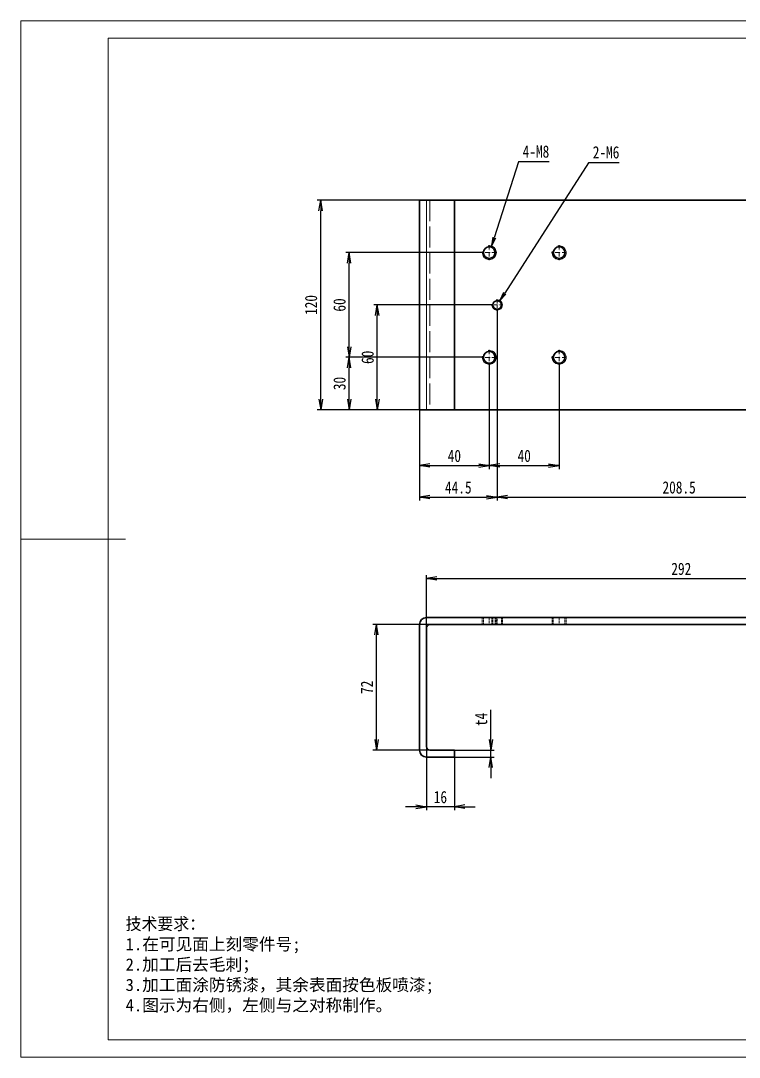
# Model space of a CAD drawing. Header units: millimetres. Extents: x -15766 to 80009, y -9701 to 15159.
# Drawn here: x -9713 to -9301, y 13254 to 13848 of the extents above; entities that cross this region are included whole.
import ezdxf

# ---------------------------------------------------------------- set-up
doc = ezdxf.new("R2010")
doc.units = ezdxf.units.MM
for name, pattern in [('CENTER-HOKUTO_1', [16, 13, -1, 1, -1]), ('DASHDOT', [18.5, 12, -3, 0.5, -3]), ('DASHED', [15, 12, -3]), ('HIDDEN-HOKUTO_1', [2, 1, -1])]:
    doc.linetypes.add(name, pattern=pattern)
doc.layers.get('DEFPOINTS').update_dxf_attribs({"lineweight": 18})
for name, color, linetype, lineweight in [('AM_7', 2, 'CENTER-HOKUTO_1', 18), ('AM_HID', 1, 'HIDDEN-HOKUTO_1', 18), ('AM_VIS', 7, 'Continuous', 18), ('CDRAFT0', 7, 'Continuous', 18), ('DIM', 253, 'Continuous', 20), ('title_frame', 7, 'Continuous', 18), ('word_dim', 9, 'Continuous', 18), ('粗实线层_1', 7, 'Continuous', 15)]:
    doc.layers.add(name, color=color, linetype=linetype, lineweight=lineweight)
doc.styles.add('DIM', font='', dxfattribs={"width": 0.8})
doc.styles.get('DIM').set_extended_font_data('NSimSun')
doc.dimstyles.new('1-2', dxfattribs={"dimscale": 2, "dimtxt": 3.5, "dimasz": 3, "dimexe": 1, "dimexo": 0, "dimgap": 1, "dimtad": 1, "dimdsep": 46, "dimtxsty": 'DIM', "dimblk": 'OPEN', "dimcen": 0, "dimdle": 6, "dimclrd": 256, "dimclre": 256, "dimclrt": 3, "dimazin": 2, "dimtfac": 0.707107, "dimtmove": 0, "dimatfit": 3, "dimfxl": 0, "dimfrac": 2, "dimtolj": 1, "dimarcsym": 0})
doc.dimstyles.new('1-2$3', dxfattribs={"dimscale": 2, "dimtxt": 3.5, "dimasz": 2.5, "dimexe": 1, "dimexo": 0.625, "dimgap": 1.2, "dimtad": 1, "dimtih": 1, "dimtoh": 1, "dimdsep": 46, "dimtxsty": 'DIM', "dimblk": 'OPEN', "dimcen": 0, "dimdle": 5, "dimclrd": 256, "dimclre": 256, "dimclrt": 3, "dimazin": 2, "dimtfac": 0.5, "dimtofl": 0, "dimtmove": 0, "dimatfit": 3, "dimfxl": 0, "dimtolj": 1, "dimarcsym": 0})

# ---------------------------------------------------------------- blocks, each defined once
blk = doc.blocks.new('*X589')
at = {"layer": 'CDRAFT0'}
for p, q in [((420, 297), (0, 297)), ((0, 297), (0, 0)), ((0, 0), (420, 0))]:
    blk.add_line(p, q, dxfattribs=at)
at = {"layer": '粗实线层_1'}
for p, q in [((415, 292), (25, 292)), ((25, 292), (25, 5)), ((0, 148.5), (30, 148.5)), ((25, 5), (415, 5))]:
    blk.add_line(p, q, dxfattribs=at)
blk = doc.blocks.new('_OPEN')
at = {"color": 0, "linetype": 'ByBlock', "lineweight": -2}
for p, q in [((-1, 0.166667), (0, 0)), ((-1, -0.166667), (0, 0)), ((0, 0), (-1, 0))]:
    blk.add_line(p, q, dxfattribs=at)
blk = doc.blocks.new('*D668')
at = {"layer": 'DEFPOINTS', "color": 0, "transparency": 16777216}
for p in [(-9480.64, 13431.74), (-9464.64, 13425.74), (-9480.64, 13397.31)]:
    blk.add_point(p, dxfattribs=at)
at = {"layer": 'DIM', "linetype": 'Continuous', "lineweight": -2, "transparency": 16777216}
for p, q in [((-9480.64, 13431.74), (-9480.64, 13395.31)), ((-9464.64, 13425.74), (-9464.64, 13395.31)), ((-9486.64, 13397.31), (-9492.64, 13397.31)), ((-9464.64, 13397.31), (-9480.64, 13397.31)), ((-9458.64, 13397.31), (-9452.64, 13397.31))]:
    blk.add_line(p, q, dxfattribs=at)
at = {"layer": 'DIM', "lineweight": -2, "transparency": 16777216, "xscale": 6, "yscale": 6, "zscale": 6}
blk.add_blockref('_OPEN', (-9480.64, 13397.31), dxfattribs=at)
at = {"layer": 'DIM', "lineweight": -2, "transparency": 16777216, "xscale": 6, "yscale": 6, "zscale": 6, "rotation": 180}
blk.add_blockref('_OPEN', (-9464.64, 13397.31), dxfattribs=at)
at = {"layer": 'DIM', "color": 3, "transparency": 16777216, "insert": (-9472.64, 13402.81), "char_height": 7, "attachment_point": 5, "style": 'DIM'}
blk.add_mtext('\\A1;16', dxfattribs=at)
blk = doc.blocks.new('*D669')
at = {"layer": 'DEFPOINTS', "color": 0, "transparency": 16777216}
for p in [(-9509.29, 13501.74), (-9478.64, 13501.74), (-9478.64, 13429.74)]:
    blk.add_point(p, dxfattribs=at)
at = {"layer": 'DIM', "linetype": 'Continuous', "lineweight": -2, "transparency": 16777216}
for p, q in [((-9478.64, 13501.74), (-9511.29, 13501.74)), ((-9509.29, 13435.74), (-9509.29, 13495.74)), ((-9478.64, 13429.74), (-9511.29, 13429.74))]:
    blk.add_line(p, q, dxfattribs=at)
at = {"layer": 'DIM', "lineweight": -2, "transparency": 16777216, "xscale": 6, "yscale": 6, "zscale": 6}
for p, rotation in [((-9509.29, 13501.74), 90), ((-9509.29, 13429.74), 270)]:
    blk.add_blockref('_OPEN', p, dxfattribs=dict(at, rotation=rotation))
at = {"layer": 'DIM', "color": 3, "transparency": 16777216, "insert": (-9514.79, 13465.74), "char_height": 7, "attachment_point": 5, "rotation": 90, "style": 'DIM'}
blk.add_mtext('\\A1;72', dxfattribs=at)
blk = doc.blocks.new('*D670')
at = {"layer": 'DEFPOINTS', "color": 0, "transparency": 16777216}
for p in [(-9188.64, 13528.09), (-9480.64, 13499.74), (-9188.64, 13499.74)]:
    blk.add_point(p, dxfattribs=at)
at = {"layer": 'DIM', "linetype": 'Continuous', "lineweight": -2, "transparency": 16777216}
for p, q in [((-9480.64, 13499.74), (-9480.64, 13530.09)), ((-9474.64, 13528.09), (-9194.64, 13528.09)), ((-9188.64, 13499.74), (-9188.64, 13530.09))]:
    blk.add_line(p, q, dxfattribs=at)
at = {"layer": 'DIM', "lineweight": -2, "transparency": 16777216, "xscale": 6, "yscale": 6, "zscale": 6, "rotation": 180}
blk.add_blockref('_OPEN', (-9480.64, 13528.09), dxfattribs=at)
at = {"layer": 'DIM', "lineweight": -2, "transparency": 16777216, "xscale": 6, "yscale": 6, "zscale": 6}
blk.add_blockref('_OPEN', (-9188.64, 13528.09), dxfattribs=at)
at = {"layer": 'DIM', "color": 3, "transparency": 16777216, "insert": (-9334.64, 13533.59), "char_height": 7, "attachment_point": 5, "style": 'DIM'}
blk.add_mtext('\\A1;292', dxfattribs=at)
blk = doc.blocks.new('*D673')
at = {"layer": 'DEFPOINTS', "color": 0, "transparency": 16777216}
for p in [(-9464.64, 13429.74), (-9464.64, 13425.74), (-9443.78, 13429.74)]:
    blk.add_point(p, dxfattribs=at)
at = {"layer": 'DIM', "linetype": 'Continuous', "lineweight": -2, "transparency": 16777216}
for p, q in [((-9443.78, 13435.74), (-9443.78, 13452.92)), ((-9464.64, 13429.74), (-9441.78, 13429.74)), ((-9464.64, 13425.74), (-9441.78, 13425.74)), ((-9443.78, 13425.74), (-9443.78, 13429.74)), ((-9443.78, 13419.74), (-9443.78, 13413.74))]:
    blk.add_line(p, q, dxfattribs=at)
at = {"layer": 'DIM', "lineweight": -2, "transparency": 16777216, "xscale": 6, "yscale": 6, "zscale": 6}
for p, rotation in [((-9443.78, 13429.74), 270), ((-9443.78, 13425.74), 90)]:
    blk.add_blockref('_OPEN', p, dxfattribs=dict(at, rotation=rotation))
at = {"layer": 'DIM', "color": 3, "transparency": 16777216, "insert": (-9449.28, 13447.33), "char_height": 7, "attachment_point": 5, "rotation": 90, "style": 'DIM'}
blk.add_mtext('\\A1;t4', dxfattribs=at)
blk = doc.blocks.new('*D1092')
at = {"layer": 'DEFPOINTS', "color": 0, "transparency": 16777216}
for p in [(-9444.64, 13650.52), (-9484.64, 13624.84), (-9444.64, 13592.82)]:
    blk.add_point(p, dxfattribs=at)
at = {"layer": 'DIM', "linetype": 'Continuous', "lineweight": -2, "transparency": 16777216}
for p, q in [((-9444.64, 13650.52), (-9444.64, 13590.82)), ((-9484.64, 13624.84), (-9484.64, 13590.82)), ((-9478.64, 13592.82), (-9450.64, 13592.82))]:
    blk.add_line(p, q, dxfattribs=at)
at = {"layer": 'DIM', "lineweight": -2, "transparency": 16777216, "xscale": 6, "yscale": 6, "zscale": 6, "rotation": 180}
blk.add_blockref('_OPEN', (-9484.64, 13592.82), dxfattribs=at)
at = {"layer": 'DIM', "lineweight": -2, "transparency": 16777216, "xscale": 6, "yscale": 6, "zscale": 6}
blk.add_blockref('_OPEN', (-9444.64, 13592.82), dxfattribs=at)
at = {"layer": 'DIM', "color": 3, "transparency": 16777216, "insert": (-9464.64, 13598.32), "char_height": 7, "attachment_point": 5, "style": 'DIM'}
blk.add_mtext('\\A1;40', dxfattribs=at)
blk = doc.blocks.new('*D1093')
at = {"layer": 'DEFPOINTS', "color": 0, "transparency": 16777216}
for p in [(-9444.64, 13650.52), (-9404.64, 13650.52), (-9404.64, 13592.82)]:
    blk.add_point(p, dxfattribs=at)
at = {"layer": 'DIM', "linetype": 'Continuous', "lineweight": -2, "transparency": 16777216}
for p, q in [((-9444.64, 13650.52), (-9444.64, 13590.82)), ((-9404.64, 13650.52), (-9404.64, 13590.82)), ((-9438.64, 13592.82), (-9410.64, 13592.82))]:
    blk.add_line(p, q, dxfattribs=at)
at = {"layer": 'DIM', "lineweight": -2, "transparency": 16777216, "xscale": 6, "yscale": 6, "zscale": 6, "rotation": 180}
blk.add_blockref('_OPEN', (-9444.64, 13592.82), dxfattribs=at)
at = {"layer": 'DIM', "lineweight": -2, "transparency": 16777216, "xscale": 6, "yscale": 6, "zscale": 6}
blk.add_blockref('_OPEN', (-9404.64, 13592.82), dxfattribs=at)
at = {"layer": 'DIM', "color": 3, "transparency": 16777216, "insert": (-9424.64, 13598.32), "char_height": 7, "attachment_point": 5, "style": 'DIM'}
blk.add_mtext('\\A1;40', dxfattribs=at)
blk = doc.blocks.new('*D1094')
at = {"layer": 'DEFPOINTS', "color": 0, "transparency": 16777216}
for p in [(-9440.14, 13681.64), (-9484.64, 13624.84), (-9440.14, 13574.74)]:
    blk.add_point(p, dxfattribs=at)
at = {"layer": 'DIM', "linetype": 'Continuous', "lineweight": -2, "transparency": 16777216}
for p, q in [((-9440.14, 13681.64), (-9440.14, 13572.74)), ((-9484.64, 13624.84), (-9484.64, 13572.74)), ((-9478.64, 13574.74), (-9446.14, 13574.74))]:
    blk.add_line(p, q, dxfattribs=at)
at = {"layer": 'DIM', "lineweight": -2, "transparency": 16777216, "xscale": 6, "yscale": 6, "zscale": 6, "rotation": 180}
blk.add_blockref('_OPEN', (-9484.64, 13574.74), dxfattribs=at)
at = {"layer": 'DIM', "lineweight": -2, "transparency": 16777216, "xscale": 6, "yscale": 6, "zscale": 6}
blk.add_blockref('_OPEN', (-9440.14, 13574.74), dxfattribs=at)
at = {"layer": 'DIM', "color": 3, "transparency": 16777216, "insert": (-9462.39, 13580.24), "char_height": 7, "attachment_point": 5, "style": 'DIM'}
blk.add_mtext('\\A1;44.5', dxfattribs=at)
blk = doc.blocks.new('*D1095')
at = {"layer": 'DEFPOINTS', "color": 0, "transparency": 16777216}
for p in [(-9440.14, 13681.64), (-9231.64, 13681.64), (-9231.64, 13574.74)]:
    blk.add_point(p, dxfattribs=at)
at = {"layer": 'DIM', "linetype": 'Continuous', "lineweight": -2, "transparency": 16777216}
for p, q in [((-9440.14, 13681.64), (-9440.14, 13572.74)), ((-9231.64, 13681.64), (-9231.64, 13572.74)), ((-9434.14, 13574.74), (-9237.64, 13574.74))]:
    blk.add_line(p, q, dxfattribs=at)
at = {"layer": 'DIM', "lineweight": -2, "transparency": 16777216, "xscale": 6, "yscale": 6, "zscale": 6, "rotation": 180}
blk.add_blockref('_OPEN', (-9440.14, 13574.74), dxfattribs=at)
at = {"layer": 'DIM', "lineweight": -2, "transparency": 16777216, "xscale": 6, "yscale": 6, "zscale": 6}
blk.add_blockref('_OPEN', (-9231.64, 13574.74), dxfattribs=at)
at = {"layer": 'DIM', "color": 3, "transparency": 16777216, "insert": (-9335.89, 13580.24), "char_height": 7, "attachment_point": 5, "style": 'DIM'}
blk.add_mtext('\\A1;208.5', dxfattribs=at)
blk = doc.blocks.new('*D1096')
at = {"layer": 'DEFPOINTS', "color": 0, "transparency": 16777216}
for p in [(-9524.9, 13654.84), (-9448.96, 13654.84), (-9484.64, 13624.84)]:
    blk.add_point(p, dxfattribs=at)
at = {"layer": 'DIM', "linetype": 'Continuous', "lineweight": -2, "transparency": 16777216}
for p, q in [((-9448.96, 13654.84), (-9526.9, 13654.84)), ((-9524.9, 13630.84), (-9524.9, 13648.84)), ((-9484.64, 13624.84), (-9526.9, 13624.84))]:
    blk.add_line(p, q, dxfattribs=at)
at = {"layer": 'DIM', "lineweight": -2, "transparency": 16777216, "xscale": 6, "yscale": 6, "zscale": 6}
for p, rotation in [((-9524.9, 13654.84), 90), ((-9524.9, 13624.84), 270)]:
    blk.add_blockref('_OPEN', p, dxfattribs=dict(at, rotation=rotation))
at = {"layer": 'DIM', "color": 3, "transparency": 16777216, "insert": (-9530.4, 13639.84), "char_height": 7, "attachment_point": 5, "rotation": 90, "style": 'DIM'}
blk.add_mtext('\\A1;30', dxfattribs=at)
blk = doc.blocks.new('*D1097')
at = {"layer": 'DEFPOINTS', "color": 0, "transparency": 16777216}
for p in [(-9524.9, 13714.84), (-9448.96, 13714.84), (-9448.96, 13654.84)]:
    blk.add_point(p, dxfattribs=at)
at = {"layer": 'DIM', "linetype": 'Continuous', "lineweight": -2, "transparency": 16777216}
for p, q in [((-9448.96, 13714.84), (-9526.9, 13714.84)), ((-9524.9, 13660.84), (-9524.9, 13708.84)), ((-9448.96, 13654.84), (-9526.9, 13654.84))]:
    blk.add_line(p, q, dxfattribs=at)
at = {"layer": 'DIM', "lineweight": -2, "transparency": 16777216, "xscale": 6, "yscale": 6, "zscale": 6}
for p, rotation in [((-9524.9, 13714.84), 90), ((-9524.9, 13654.84), 270)]:
    blk.add_blockref('_OPEN', p, dxfattribs=dict(at, rotation=rotation))
at = {"layer": 'DIM', "color": 3, "transparency": 16777216, "insert": (-9530.4, 13684.84), "char_height": 7, "attachment_point": 5, "rotation": 90, "style": 'DIM'}
blk.add_mtext('\\A1;60', dxfattribs=at)
blk = doc.blocks.new('*D1098')
at = {"layer": 'DEFPOINTS', "color": 0, "transparency": 16777216}
for p in [(-9508.81, 13684.84), (-9443.33, 13684.84), (-9484.64, 13624.84)]:
    blk.add_point(p, dxfattribs=at)
at = {"layer": 'DIM', "linetype": 'Continuous', "lineweight": -2, "transparency": 16777216}
for p, q in [((-9443.33, 13684.84), (-9510.81, 13684.84)), ((-9508.81, 13630.84), (-9508.81, 13678.84)), ((-9484.64, 13624.84), (-9510.81, 13624.84))]:
    blk.add_line(p, q, dxfattribs=at)
at = {"layer": 'DIM', "lineweight": -2, "transparency": 16777216, "xscale": 6, "yscale": 6, "zscale": 6}
for p, rotation in [((-9508.81, 13684.84), 90), ((-9508.81, 13624.84), 270)]:
    blk.add_blockref('_OPEN', p, dxfattribs=dict(at, rotation=rotation))
at = {"layer": 'DIM', "color": 3, "transparency": 16777216, "insert": (-9514.31, 13654.84), "char_height": 7, "attachment_point": 5, "rotation": 90, "style": 'DIM'}
blk.add_mtext('\\A1;60', dxfattribs=at)
blk = doc.blocks.new('*D1099')
at = {"layer": 'DEFPOINTS', "color": 0, "transparency": 16777216}
for p in [(-9541.21, 13744.84), (-9484.64, 13744.84), (-9484.64, 13624.84)]:
    blk.add_point(p, dxfattribs=at)
at = {"layer": 'DIM', "linetype": 'Continuous', "lineweight": -2, "transparency": 16777216}
for p, q in [((-9484.64, 13744.84), (-9543.21, 13744.84)), ((-9541.21, 13630.84), (-9541.21, 13738.84)), ((-9484.64, 13624.84), (-9543.21, 13624.84))]:
    blk.add_line(p, q, dxfattribs=at)
at = {"layer": 'DIM', "lineweight": -2, "transparency": 16777216, "xscale": 6, "yscale": 6, "zscale": 6}
for p, rotation in [((-9541.21, 13744.84), 90), ((-9541.21, 13624.84), 270)]:
    blk.add_blockref('_OPEN', p, dxfattribs=dict(at, rotation=rotation))
at = {"layer": 'DIM', "color": 3, "transparency": 16777216, "insert": (-9546.71, 13684.84), "char_height": 7, "attachment_point": 5, "rotation": 90, "style": 'DIM'}
blk.add_mtext('\\A1;120', dxfattribs=at)
blk = doc.blocks.new('*D1100')
at = {"layer": 'DEFPOINTS', "color": 0, "transparency": 16777216}
for p in [(-9443.41, 13718.65), (-9445.86, 13711.03)]:
    blk.add_point(p, dxfattribs=at)
at = {"layer": 'DIM', "linetype": 'Continuous', "lineweight": -2, "transparency": 16777216}
for p, q in [((-9427.93, 13766.81), (-9441.88, 13723.41)), ((-9410.31, 13766.81), (-9427.93, 13766.81))]:
    blk.add_line(p, q, dxfattribs=at)
at = {"layer": 'DIM', "lineweight": -2, "transparency": 16777216, "xscale": 5, "yscale": 5, "zscale": 5, "rotation": 252.1828065930375}
blk.add_blockref('_OPEN', (-9443.41, 13718.65), dxfattribs=at)
at = {"layer": 'DIM', "color": 3, "transparency": 16777216, "insert": (-9417.9, 13772.71), "char_height": 7, "attachment_point": 5, "style": 'DIM'}
blk.add_mtext('\\A1;4-M8', dxfattribs=at)
blk = doc.blocks.new('*D1101')
at = {"layer": 'DEFPOINTS', "color": 0, "transparency": 16777216}
for p in [(-9438.52, 13687.36), (-9441.76, 13682.31)]:
    blk.add_point(p, dxfattribs=at)
at = {"layer": 'DIM', "linetype": 'Continuous', "lineweight": -2, "transparency": 16777216}
for p, q in [((-9387.74, 13766.38), (-9435.81, 13691.57)), ((-9370.18, 13766.38), (-9387.74, 13766.38))]:
    blk.add_line(p, q, dxfattribs=at)
at = {"layer": 'DIM', "lineweight": -2, "transparency": 16777216, "xscale": 5, "yscale": 5, "zscale": 5, "rotation": 237.2782379459807}
blk.add_blockref('_OPEN', (-9438.52, 13687.36), dxfattribs=at)
at = {"layer": 'DIM', "color": 3, "transparency": 16777216, "insert": (-9377.74, 13772.28), "char_height": 7, "attachment_point": 5, "style": 'DIM'}
blk.add_mtext('\\A1;2-M6', dxfattribs=at)

msp = doc.modelspace()

# ---------------------------------------------------------------- linework, layer by layer
at = {"color": 7, "lineweight": 13}
msp.add_line((-9480.63685, 13744.83748), (-9480.63685, 13624.83748), dxfattribs=at)
for centre, radius in [((-9444.63685, 13714.83748), 4), ((-9404.63685, 13714.83748), 4), ((-9440.13685, 13684.83748), 3), ((-9444.63685, 13654.83748), 4), ((-9404.63685, 13654.83748), 4)]:
    msp.add_arc(centre, radius, 169.999993, 100.000014, dxfattribs=at)
at = {"layer": 'AM_7', "linetype": 'DASHDOT', "lineweight": 13, "ltscale": 0.216028}
for p, q in [((-9444.63685, 13719.15804), (-9444.63685, 13710.51692)), ((-9404.63685, 13719.15804), (-9404.63685, 13710.51692)), ((-9444.63685, 13659.15804), (-9444.63685, 13650.51692)), ((-9404.63685, 13659.15804), (-9404.63685, 13650.51692))]:
    msp.add_line(p, q, dxfattribs=at)
at = {"layer": 'AM_7', "linetype": 'DASHDOT', "lineweight": 13, "ltscale": 0.216016}
for p, q in [((-9440.31653, 13714.83748), (-9448.95716, 13714.83748)), ((-9400.31653, 13714.83748), (-9408.95716, 13714.83748)), ((-9440.31653, 13654.83748), (-9448.95716, 13654.83748)), ((-9400.31653, 13654.83748), (-9408.95716, 13654.83748))]:
    msp.add_line(p, q, dxfattribs=at)
at = {"layer": 'AM_7', "linetype": 'DASHDOT', "lineweight": 13, "ltscale": 0.159802}
msp.add_line((-9440.13685, 13688.03352), (-9440.13685, 13681.64143), dxfattribs=at)
at = {"layer": 'AM_7', "linetype": 'DASHDOT', "lineweight": 13, "ltscale": 0.159814}
msp.add_line((-9436.94056, 13684.83748), (-9443.33314, 13684.83748), dxfattribs=at)
at = {"layer": 'AM_7', "linetype": 'DASHDOT', "lineweight": 13, "ltscale": 0.120013}
for p, q in [((-9444.63685, 13506.13671), (-9444.63685, 13501.33617)), ((-9404.63685, 13506.13671), (-9404.63685, 13501.33617))]:
    msp.add_line(p, q, dxfattribs=at)
at = {"layer": 'AM_7', "linetype": 'DASHDOT', "lineweight": 13, "ltscale": 0.120001}
msp.add_line((-9440.13685, 13501.33666), (-9440.13685, 13506.13671), dxfattribs=at)
at = {"layer": 'AM_HID', "linetype": 'DASHED', "lineweight": 13}
for p, q in [((-9480.63685, 13744.83748), (-9480.63685, 13624.83748)), ((-9480.63685, 13744.83748), (-9480.63685, 13624.83748)), ((-9478.63685, 13744.83748), (-9478.63685, 13624.83748)), ((-9478.63685, 13744.83748), (-9478.63685, 13624.83748))]:
    msp.add_line(p, q, dxfattribs=at)
at = {"layer": 'AM_HID', "linetype": 'DASHED', "lineweight": 13, "ltscale": 0.1}
for p, q in [((-9448.63685, 13505.73669), (-9448.63685, 13501.73669)), ((-9448.63685, 13505.73669), (-9448.63685, 13501.73669)), ((-9447.96009, 13505.73669), (-9447.96009, 13501.73669)), ((-9447.96009, 13505.73669), (-9447.96009, 13501.73669)), ((-9443.13685, 13501.73669), (-9443.13685, 13505.73669)), ((-9442.59485, 13501.73669), (-9442.59485, 13505.73669)), ((-9441.3136, 13505.73669), (-9441.3136, 13501.73669)), ((-9441.3136, 13505.73669), (-9441.3136, 13501.73669)), ((-9440.63685, 13505.73669), (-9440.63685, 13501.73669)), ((-9440.63685, 13505.73669), (-9440.63685, 13501.73669)), ((-9437.67786, 13501.73669), (-9437.67786, 13505.73669)), ((-9437.13685, 13501.73669), (-9437.13685, 13505.73669)), ((-9408.63685, 13505.73669), (-9408.63685, 13501.73669)), ((-9408.63685, 13505.73669), (-9408.63685, 13501.73669)), ((-9407.96009, 13505.73669), (-9407.96009, 13501.73669)), ((-9407.96009, 13505.73669), (-9407.96009, 13501.73669)), ((-9401.3136, 13505.73669), (-9401.3136, 13501.73669)), ((-9401.3136, 13505.73669), (-9401.3136, 13501.73669)), ((-9400.63685, 13505.73669), (-9400.63685, 13501.73669)), ((-9400.63685, 13505.73669), (-9400.63685, 13501.73669))]:
    msp.add_line(p, q, dxfattribs=at)
at = {"layer": 'AM_VIS', "lineweight": 35}
for p, q in [((-9484.63685, 13744.83748), (-9484.63685, 13624.83748)), ((-9464.63685, 13744.83748), (-9464.63685, 13624.83748)), ((-9464.63685, 13744.83748), (-9211.63685, 13744.83748)), ((-9464.63685, 13624.83748), (-9211.63685, 13624.83748)), ((-9484.63685, 13501.73669), (-9484.63685, 13429.73669)), ((-9188.63685, 13505.73669), (-9480.63685, 13505.73669)), ((-9478.63685, 13501.73669), (-9190.63685, 13501.73669)), ((-9480.63685, 13431.73669), (-9480.63685, 13499.73669))]:
    msp.add_line(p, q, dxfattribs=at)
at = {"layer": 'AM_VIS', "lineweight": 35, "ltscale": 0.029297}
for p, q in [((-9484.63685, 13744.83748), (-9483.46497, 13744.83748)), ((-9483.46497, 13624.83748), (-9484.63685, 13624.83748))]:
    msp.add_line(p, q, dxfattribs=at)
at = {"layer": 'AM_VIS', "lineweight": 35, "ltscale": 0.070703}
for p, q in [((-9483.46497, 13744.83748), (-9480.63685, 13744.83748)), ((-9480.63685, 13624.83748), (-9483.46497, 13624.83748))]:
    msp.add_line(p, q, dxfattribs=at)
at = {"layer": 'AM_VIS', "lineweight": 35, "ltscale": 0.4}
for p, q in [((-9480.63685, 13744.83748), (-9464.63685, 13744.83748)), ((-9480.63685, 13624.83748), (-9464.63685, 13624.83748)), ((-9480.63685, 13425.73669), (-9464.63685, 13425.73669))]:
    msp.add_line(p, q, dxfattribs=at)
at = {"layer": 'AM_VIS', "lineweight": 35, "ltscale": 0.35}
msp.add_line((-9464.63685, 13429.73669), (-9478.63685, 13429.73669), dxfattribs=at)
at = {"layer": 'AM_VIS', "lineweight": 35, "ltscale": 0.1}
msp.add_line((-9464.63685, 13425.73669), (-9464.63685, 13429.73669), dxfattribs=at)
at = {"layer": 'AM_VIS', "lineweight": 35}
for centre, radius in [((-9444.63685, 13714.83748), 3.3235), ((-9404.63685, 13714.83748), 3.3235), ((-9440.13685, 13684.83748), 2.4585), ((-9444.63685, 13654.83748), 3.3235), ((-9404.63685, 13654.83748), 3.3235)]:
    msp.add_circle(centre, radius, dxfattribs=at)
for centre, radius, start, end in [((-9480.63685, 13501.73669), 4, 90.000003, 179.999995), ((-9478.63685, 13499.73669), 2, 90.000003, 179.999995), ((-9478.63685, 13431.73669), 2, 180.000005, 269.999997), ((-9480.63685, 13429.73669), 4, 180.000005, 269.999997)]:
    msp.add_arc(centre, radius, start, end, dxfattribs=at)

# ---------------------------------------------------------------- block references
at = {"layer": 'title_frame', "xscale": 2, "yscale": 2, "zscale": 2}
msp.add_blockref('*X589', (-9713.04105, 13253.73384), dxfattribs=at)

# ---------------------------------------------------------------- texts
at = {"layer": 'word_dim', "linetype": 'Continuous', "ltscale": 4, "insert": (-9652.97229, 13333.74487), "char_height": 7, "width": 279.2071636, "attachment_point": 1}
msp.add_mtext('{\\C3;技术要求：\\P\\fNSimSun|b0|i0|c134|p49;1\\fSimSun|b0|i0|c134|p49;.在可见面上刻零件号;\\P2.加工后去毛刺；\\P3.加工面涂防锈漆，其余表面按色板喷漆;\\P\\fNSimSun|b0|i0|c134|p49;4\\fSimSun|b0|i0|c134|p49;.图示为右侧，左侧与之对称制作。\\P         }', dxfattribs=at)

# ---------------------------------------------------------------- dimensions: what is measured, and where the dimension line sits
at = {"layer": 'DIM', "color": 3, "true_color": 0x00ff00}
for p1, p2, override, picture, middle in [((-9445.86077, 13711.02933), (-9443.41292, 13718.64563), {"dimpost": '4-M<>'}, '*D1100', (-9417.9, 13766.80867)), ((-9441.75853, 13682.31356), (-9438.51517, 13687.3614), {"dimpost": '2-M<>'}, '*D1101', (-9377.73849, 13766.38468))]:
    dim = msp.add_diameter_dim_2p(p1=p1, p2=p2, dimstyle='1-2$3', override=override, dxfattribs=at)
    dim.commit()
    dim.dimension.update_dxf_attribs({"geometry": picture, "text_midpoint": middle, "dimtype": 163})
for base, p1, p2, picture, middle in [((-9541.20595, 13744.83748), (-9484.63685, 13624.83748), (-9484.63685, 13744.83748), '*D1099', (-9546.70595, 13684.83748)), ((-9524.90466, 13714.83748), (-9448.95716, 13654.83748), (-9448.95716, 13714.83748), '*D1097', (-9530.40466, 13684.83748)), ((-9508.8145, 13684.83748), (-9484.63685, 13624.83748), (-9443.33314, 13684.83748), '*D1098', (-9514.3145, 13654.83748)), ((-9524.90466, 13654.83748), (-9484.63685, 13624.83748), (-9448.95716, 13654.83748), '*D1096', (-9530.40466, 13639.83748)), ((-9509.29231, 13501.73717), (-9478.63685, 13429.73669), (-9478.63685, 13501.73717), '*D669', (-9514.79231, 13465.73693))]:
    dim = msp.add_linear_dim(base=base, p1=p1, p2=p2, angle=90, dimstyle='1-2', dxfattribs=at)
    dim.commit()
    dim.dimension.update_dxf_attribs({"geometry": picture, "text_midpoint": middle})
for base, p1, p2, picture, middle in [((-9440.13685, 13574.73842), (-9484.63685, 13624.83748), (-9440.13685, 13681.64143), '*D1094', (-9462.38685, 13580.23842)), ((-9231.63685, 13574.73842), (-9440.13685, 13681.64143), (-9231.63685, 13681.64143), '*D1095', (-9335.88685, 13580.23842)), ((-9444.63685, 13592.82173), (-9484.63685, 13624.83748), (-9444.63685, 13650.51692), '*D1092', (-9464.63685, 13598.32173)), ((-9404.63685, 13592.82173), (-9444.63685, 13650.51692), (-9404.63685, 13650.51692), '*D1093', (-9424.63685, 13598.32173)), ((-9188.63685, 13528.09141), (-9480.63685, 13499.73717), (-9188.63685, 13499.73717), '*D670', (-9334.63685, 13533.59141)), ((-9480.63685, 13397.30597), (-9464.63685, 13425.73669), (-9480.63685, 13431.73669), '*D668', (-9472.63685, 13402.80597))]:
    dim = msp.add_linear_dim(base=base, p1=p1, p2=p2, dimstyle='1-2', dxfattribs=at)
    dim.commit()
    dim.dimension.update_dxf_attribs({"geometry": picture, "text_midpoint": middle})
dim = msp.add_linear_dim(base=(-9443.78039, 13429.73669), p1=(-9464.63685, 13425.73669), p2=(-9464.63685, 13429.73669), angle=90, dimstyle='1-2', override={"dimpost": 't<>'}, dxfattribs=at)
dim.commit()
dim.dimension.update_dxf_attribs({"geometry": '*D673', "text_midpoint": (-9449.28039, 13447.33002)})

doc.saveas('drawing.dxf')
